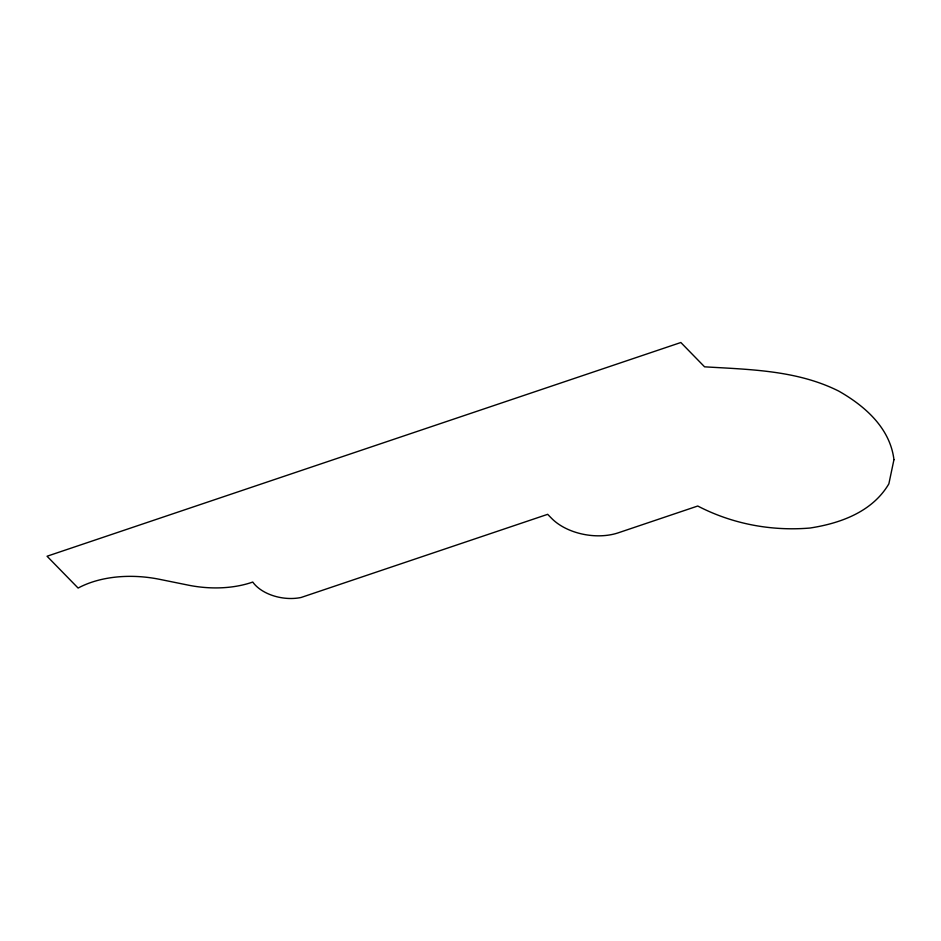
<?xml version="1.0" encoding="UTF-8"?>
<svg xmlns="http://www.w3.org/2000/svg" width="941" height="941" viewBox="0 0 941 941"><rect width="100%" height="100%" fill="white"/><g stroke="black" fill="none" stroke-linecap="round" stroke-linejoin="round"><path stroke-width="1.41" d="M893.95 459.655L888.869 483.839C872.401 511.81 840.572 523.314 810.036 528.03C771.291 531.3 732.298 523.961 697.74 506.023L618.343 532.794A48.426 30.277 9.3 0 1 551.555 518.303L547.674 514.327L301.073 597.488A36.464 22.796 9.3 0 1 252.753 582.056A88.125 55.096 9.3 0 1 188.141 585.114L159.735 579.35A94.441 59.048 9.3 0 0 78.115 588.066L47.05 556.237L680.849 342.512L704.574 366.825C750.024 369.542 797.18 370.225 838.772 391.115C864.991 406.041 890.057 428.037 893.95 459.655"/></g></svg>
